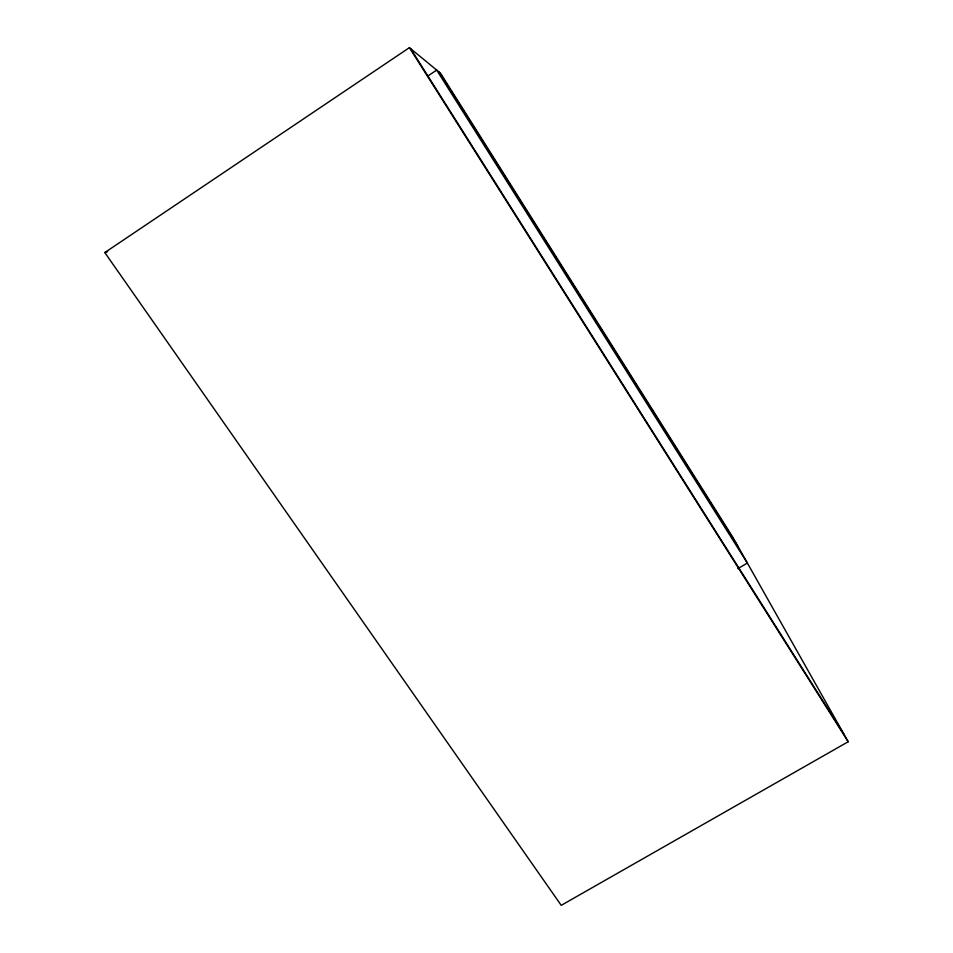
<?xml version="1.0" encoding="UTF-8"?>
<svg xmlns="http://www.w3.org/2000/svg" width="953" height="953" viewBox="0 0 953 953"><rect width="100%" height="100%" fill="white"/><g stroke="black" fill="none" stroke-linecap="round" stroke-linejoin="round"><path stroke-width="1.43" d="M104.806 252.569L409.409 47.65L440.536 73.25L732.654 536.968L848.194 741.744L561.222 905.35L104.806 252.569L107.606 251.616M427.742 76.085L436.7 70.093L747.355 563.032L737.825 568.691M410.6 48.627L843.941 734.203M409.409 47.65L848.194 741.744M439.071 72.035L738.325 547.022"/></g></svg>
